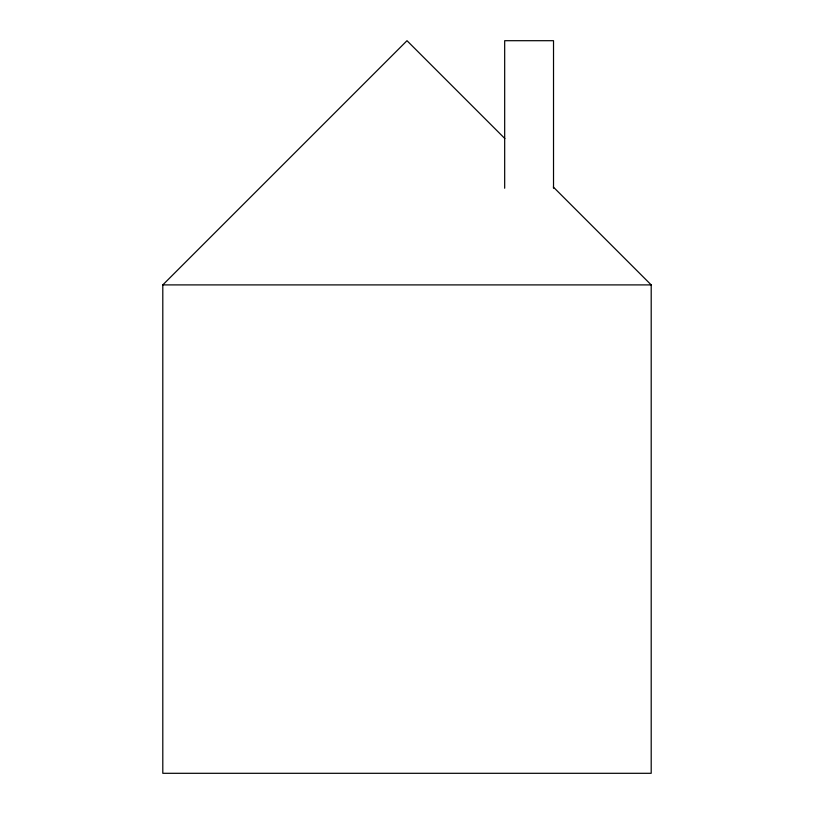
<?xml version="1.0" encoding="UTF-8"?>
<svg xmlns="http://www.w3.org/2000/svg" width="814" height="814" viewBox="0 0 814 814"><rect width="100%" height="100%" fill="white"/><g stroke="black" fill="none" stroke-linecap="round" stroke-linejoin="round"><path stroke-width="1.22" d="M553.337 187.037L651.2 284.9L651.2 773.3L162.8 773.3L162.8 284.9L407 40.7L504.863 138.563M162.8 284.9L651.2 284.9M553.52 188.238L553.52 40.7L504.68 40.7L504.68 188.238"/></g></svg>
